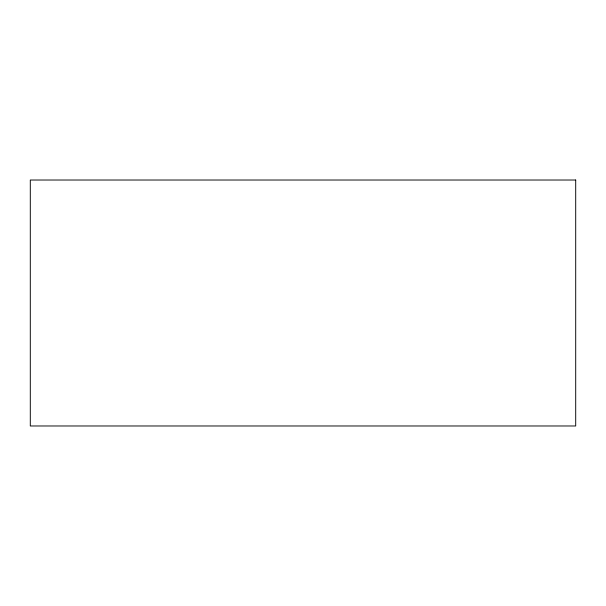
<?xml version="1.0" encoding="UTF-8"?>
<svg xmlns="http://www.w3.org/2000/svg" width="606" height="606" viewBox="0 0 606 606"><rect width="100%" height="100%" fill="white"/><g stroke="black" fill="none" stroke-linecap="round" stroke-linejoin="round"><path stroke-width="0.91" d="M575.7 180.02L30.3 180.02L30.3 425.98L575.7 425.98L575.7 180.02"/></g></svg>
